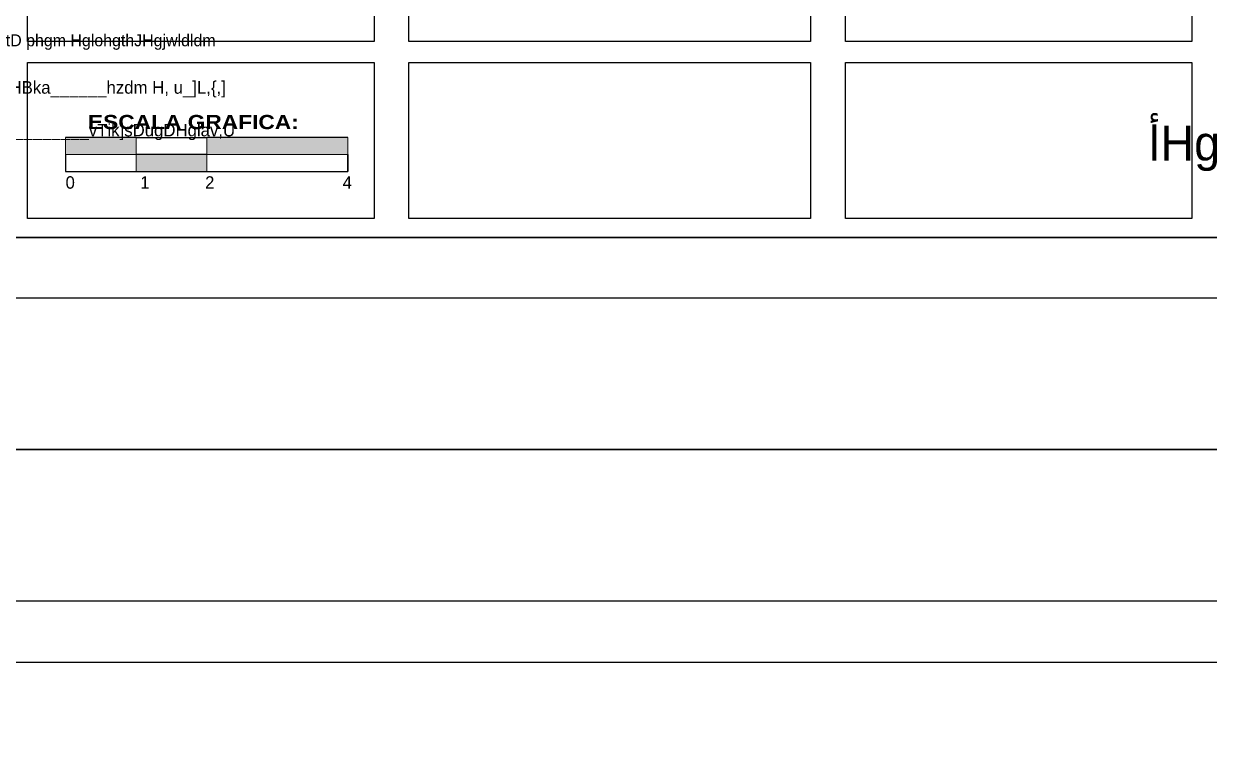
# Model space of a CAD drawing. Header units: inches. Extents: x -1583 to -1389, y -6910 to -6586.
# Drawn here: x -1452.75 to -1438.47, y -6643.85 to -6635.27 of the extents above; entities that cross this region are included whole.
import ezdxf

# ---------------------------------------------------------------- set-up
doc = ezdxf.new("R2010")
doc.units = ezdxf.units.IN
doc.header["$MEASUREMENT"] = 0
for name, color, linetype in [('4', 2, 'Continuous'), ('MAN', 2, 'Continuous'), ('pieplano', 7, 'Continuous'), ('SAGR Frame', 251, 'Continuous'), ('xyz', 93, 'Continuous'), ('Zonas', 5, 'Continuous')]:
    doc.layers.add(name, color=color, linetype=linetype)
for name, color, linetype, lineweight in [('led', 150, 'Continuous', 0), ('text', 91, 'Continuous', 18), ('wall', 7, 'Continuous', 30)]:
    doc.layers.add(name, color=color, linetype=linetype, lineweight=lineweight)
doc.styles.add('A1', font='xarb.shx')
doc.styles.add('KARINA', font='', dxfattribs={"height": 0.5})
doc.styles.get("Standard").update_dxf_attribs({"font": 'sosa.shx'})
doc.styles.add('XARAB', font='xarb.shx')
doc.styles.get('KARINA').set_extended_font_data('Arial Black')

# ---------------------------------------------------------------- blocks, each defined once
blk = doc.blocks.new('kalesh')
at = {"layer": 'SAGR Frame', "linetype": 'ByBlock', "true_color": 0xfeeab9}
h = blk.add_hatch(color=254, dxfattribs=at)
h.paths.add_polyline_path([(3952.9945, 561.6471), (3952.9945, 561.7714), (3952.4768, 561.7714), (3952.4768, 561.6471)])
h.paths.add_polyline_path([(3953.5123, 561.5228), (3953.5123, 561.6471), (3952.9945, 561.6471), (3952.9945, 561.5228)])
h.paths.add_polyline_path([(3954.5478, 561.6471), (3954.5478, 561.7714), (3953.5123, 561.7714), (3953.5123, 561.6471)])
at = {"layer": '4', "lineweight": -2}
for p, q in [((3952.9945, 561.7714), (3953.5123, 561.7714)), ((3952.4768, 561.6471), (3952.4768, 561.5228)), ((3953.5123, 561.6471), (3952.9945, 561.6471)), ((3954.5478, 561.6471), (3954.5478, 561.5228)), ((3954.5478, 561.5228), (3954.5478, 561.6471)), ((3952.4768, 561.5228), (3952.9945, 561.5228)), ((3952.9945, 561.5228), (3953.5123, 561.5228)), ((3953.5123, 561.5228), (3954.5478, 561.5228))]:
    blk.add_line(p, q, dxfattribs=at)
at = {"layer": 'Defpoints'}
blk.add_lwpolyline([(3940.9584, 559.483), (3987.589, 559.483), (3987.589, 592.3464), (3940.9584, 592.3464)], close=True, dxfattribs=at)
at = {"layer": 'led', "linetype": 'ByBlock'}
for p, q in [((3952.4768, 561.7714), (3952.4768, 561.6471)), ((3952.9945, 561.6471), (3952.9945, 561.7714)), ((3953.5123, 561.7714), (3953.5123, 561.6471)), ((3954.5478, 561.6471), (3954.5478, 561.7714)), ((3952.4768, 561.6471), (3952.9945, 561.6471)), ((3952.9945, 561.6471), (3952.9945, 561.5228)), ((3953.5123, 561.6471), (3954.5478, 561.6471)), ((3953.5123, 561.5228), (3953.5123, 561.6471))]:
    blk.add_line(p, q, dxfattribs=at)
at = {"layer": 'xyz', "ltscale": 0.2}
for p, q in [((3943.1791, 591.2361), (3984.8134, 591.2361)), ((3943.2525, 590.788), (3984.8868, 590.788)), ((3984.8134, 561.0373), (3943.1789, 561.0373)), ((3984.8134, 560.5932), (3943.1789, 560.5932))]:
    blk.add_line(p, q, dxfattribs=at)
for points in [[(3952.1983, 563.6206), (3954.7402, 563.6206), (3954.7402, 562.477), (3952.1983, 562.477)], [(3954.9955, 563.6206), (3957.9415, 563.6206), (3957.9415, 562.477), (3954.9955, 562.477)], [(3958.1967, 563.6206), (3960.7387, 563.6206), (3960.7387, 562.477), (3958.1967, 562.477)], [(3952.1983, 562.3221), (3954.7402, 562.3221), (3954.7402, 561.1785), (3952.1983, 561.1785)], [(3954.9955, 562.3221), (3957.9415, 562.3221), (3957.9415, 561.1785), (3954.9955, 561.1785)], [(3958.1967, 562.3221), (3960.7387, 562.3221), (3960.7387, 561.1785), (3958.1967, 561.1785)]]:
    blk.add_lwpolyline(points, close=True, dxfattribs=at)
for points in [[(3983.966, 561.0381), (3943.1462, 561.0381)], [(3943.1787, 561.0373), (3984.8459, 561.0381)]]:
    blk.add_lwpolyline(points, dxfattribs=at)
at = {"layer": 'Zonas', "color": 5}
for p, q in [((3952.9945, 561.7714), (3952.4768, 561.7714)), ((3954.5478, 561.7714), (3953.5123, 561.7714))]:
    blk.add_line(p, q, dxfattribs=at)
at = {"layer": 'MAN', "style": 'KARINA'}
blk.add_text('ESCALA GRAFICA:', height=0.104256, dxfattribs=at).set_placement((3952.6406, 561.8335))
at = {"layer": 'pieplano', "ltscale": 0.01}
for s, p in [('0', (3952.4766, 561.3967)), ('1', (3953.0245, 561.3967)), ('2', (3953.5002, 561.3967)), ('4', (3954.5093, 561.3967))]:
    blk.add_text(s, height=0.0912, dxfattribs=at).set_placement(p)
at = {"layer": 'text', "color": 0, "lineweight": -3, "style": 'XARAB'}
for s, height, p in [(' tD phgm HglohgthJHgjwldldm', 0.087388, (3952.0055, 562.4413)), ('H,HBka______hzdm H, u_]L,{,]', 0.091988, (3951.9425, 562.0934)), ('Ha________vTik]sDugDHglav,U', 0.091988, (3951.9425, 561.7804))]:
    blk.add_text(s, height=height, dxfattribs=at).set_placement(p)
at = {"layer": 'wall', "color": 30, "true_color": 0xf8991e, "style": 'A1'}
blk.add_text("أHg_r_'_u_m ", height=0.25602, dxfattribs=at).set_placement((3960.4189, 561.6025, -0.3507))

msp = doc.modelspace()

# ---------------------------------------------------------------- block references
for p, xscale, yscale, zscale in [((-7941.853, -7559.017), 1.641908620799998, 1.641908620799998, 1.641908620799998), ((-7941.588, -7612.936), 1.641842369206242, 1.641842369206242, 1.641842369206242)]:
    msp.add_blockref('kalesh', p, dxfattribs=dict(xscale=xscale, yscale=yscale, zscale=zscale))

doc.saveas('drawing.dxf')
